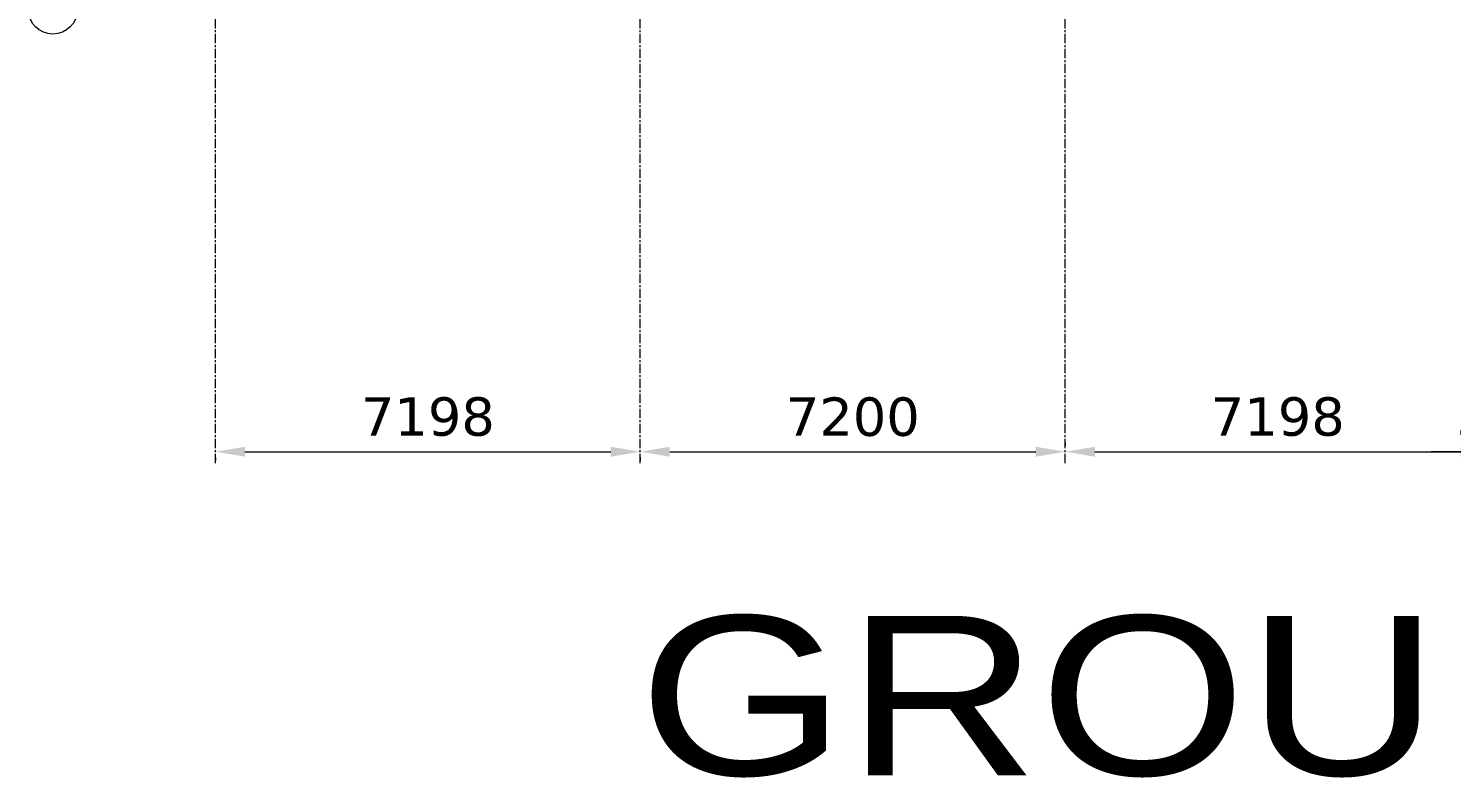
# Model space of a CAD drawing. Header units: millimetres. Extents: x 26027 to 581921, y 7230 to 233891.
# Drawn here: x 448286 to 472393, y 114963 to 127649 of the extents above; entities that cross this region are included whole.
import ezdxf

# ---------------------------------------------------------------- set-up
doc = ezdxf.new("R2010")
doc.units = ezdxf.units.MM
doc.header["$LTSCALE"] = 5
doc.linetypes.add('CENTER', pattern=[50.8, 31.75, -6.35, 6.35, -6.35])
doc.layers.get('DEFPOINTS').update_dxf_attribs({"color": 252})
doc.layers.add('axes', color=252, linetype='Continuous')
for name, color, linetype, lineweight in [('AxisBalloons_2', 252, 'Continuous', 0), ('Dims', 252, 'Continuous', 5), ('Frame', 7, 'Continuous', 5)]:
    doc.layers.add(name, color=color, linetype=linetype, lineweight=lineweight)
doc.styles.add('Dimension', font='verdana.ttf')
doc.styles.add('MARI3', font='arial.ttf', dxfattribs={"width": 1.2})
doc.dimstyles.new('D500', dxfattribs={"dimtxt": 650, "dimasz": 500, "dimexe": 150, "dimexo": 100, "dimgap": 250, "dimtad": 1, "dimdec": 0, "dimtxsty": 'Dimension', "dimcen": 100, "dimdle": 150, "dimclrd": 250, "dimclre": 250, "dimclrt": 7, "dimadec": 0, "dimazin": 0, "dimtfac": 1, "dimtdec": 0, "dimtmove": 0, "dimatfit": 3, "dimfxl": 1, "dimlwd": 5, "dimlwe": 5, "dimarcsym": 0})

# ---------------------------------------------------------------- blocks, each defined once
blk = doc.blocks.new('*D256')
at = {"layer": 'DEFPOINTS', "color": 0, "transparency": 16777216}
for p in [(451453, 120481), (458651, 120481, 0), (458651, 120481)]:
    blk.add_point(p, dxfattribs=at)
at = {"layer": 'Dims', "color": 250, "linetype": 'Continuous', "lineweight": 5, "transparency": 16777216}
for p, q in [((451453, 120381), (451453, 120331)), ((451953, 120481), (458151, 120481)), ((458651, 120381), (458651, 120331))]:
    blk.add_line(p, q, dxfattribs=at)
at = {"layer": 'Dims', "color": 250, "transparency": 16777216}
for points in [[(451953, 120564), (451953, 120397), (451453, 120481)], [(458151, 120564), (458151, 120397), (458651, 120481)]]:
    blk.add_solid(points, dxfattribs=at)
at = {"layer": 'Dims', "color": 7, "lineweight": 0, "transparency": 16777216, "insert": (455052, 121071), "char_height": 650, "attachment_point": 5, "style": 'Dimension'}
blk.add_mtext('7198', dxfattribs=at)
blk = doc.blocks.new('*D257')
at = {"layer": 'DEFPOINTS', "color": 0, "transparency": 16777216}
for p in [(458651, 120481, 0), (465851, 120481), (465851, 120481)]:
    blk.add_point(p, dxfattribs=at)
at = {"layer": 'Dims', "color": 250, "linetype": 'Continuous', "lineweight": 5, "transparency": 16777216}
for p, q in [((458651, 120581), (458651, 120631)), ((465851, 120581), (465851, 120631)), ((459151, 120481), (465351, 120481))]:
    blk.add_line(p, q, dxfattribs=at)
at = {"layer": 'Dims', "color": 250, "transparency": 16777216}
for points in [[(459151, 120564), (459151, 120397), (458651, 120481)], [(465351, 120564), (465351, 120397), (465851, 120481)]]:
    blk.add_solid(points, dxfattribs=at)
at = {"layer": 'Dims', "color": 7, "lineweight": 0, "transparency": 16777216, "insert": (462251, 121069), "char_height": 650, "attachment_point": 5, "style": 'Dimension'}
blk.add_mtext('7200', dxfattribs=at)
blk = doc.blocks.new('*D258')
at = {"layer": 'DEFPOINTS', "color": 0, "transparency": 16777216}
for p in [(473049, 120541, -2), (465851, 120481), (473049, 120481)]:
    blk.add_point(p, dxfattribs=at)
at = {"layer": 'Dims', "color": 250, "linetype": 'Continuous', "lineweight": 5, "transparency": 16777216}
for p, q in [((465851, 120581), (465851, 120631)), ((466351, 120481), (472549, 120481)), ((473049, 120441), (473049, 120331))]:
    blk.add_line(p, q, dxfattribs=at)
at = {"layer": 'Dims', "color": 250, "transparency": 16777216}
for points in [[(466351, 120564), (466351, 120397), (465851, 120481)], [(472549, 120564), (472549, 120397), (473049, 120481)]]:
    blk.add_solid(points, dxfattribs=at)
at = {"layer": 'Dims', "color": 7, "lineweight": 0, "transparency": 16777216, "insert": (469450, 121071), "char_height": 650, "attachment_point": 5, "style": 'Dimension'}
blk.add_mtext('7198', dxfattribs=at)
blk = doc.blocks.new('*D501')
at = {"layer": 'DEFPOINTS', "color": 0, "transparency": 16777216}
for p in [(473049, 120481, 0), (473599, 120481, 0), (473599, 120481)]:
    blk.add_point(p, dxfattribs=at)
at = {"layer": 'Dims', "color": 250, "linetype": 'Continuous', "lineweight": 5, "transparency": 16777216}
for p, q in [((473049, 120581), (473049, 120631)), ((473599, 120581), (473599, 120631)), ((472549, 120481), (472049, 120481)), ((473049, 120481), (473599, 120481)), ((474099, 120481), (474599, 120481))]:
    blk.add_line(p, q, dxfattribs=at)
at = {"layer": 'Dims', "color": 250, "transparency": 16777216}
for points in [[(472549, 120564), (472549, 120397), (473049, 120481)], [(474099, 120564), (474099, 120397), (473599, 120481)]]:
    blk.add_solid(points, dxfattribs=at)
at = {"layer": 'Dims', "color": 7, "lineweight": 0, "transparency": 16777216, "insert": (473324, 121069), "char_height": 650, "attachment_point": 5, "style": 'Dimension'}
blk.add_mtext('550', dxfattribs=at)

msp = doc.modelspace()

# ---------------------------------------------------------------- linework, layer by layer
at = {"layer": 'axes', "linetype": 'CENTER', "lineweight": 0}
for p, q in [((465850.8, 120285.6, 2.4), (465850.8, 230891.1, 2.4)), ((451453.1, 120285.6, 2.4), (451453.1, 160790.3, 2.4)), ((458650.8, 120285.6, 2.4), (458650.8, 160790.3, 2.4))]:
    msp.add_line(p, q, dxfattribs=at)
at = {"layer": 'AxisBalloons_2'}
msp.add_circle((448700, 127967.4, 2.4), 413.9, dxfattribs=at)

# ---------------------------------------------------------------- texts
at = {"layer": 'Frame', "style": 'MARI3', "width": 1.2}
msp.add_text('GROUND FLOOR ', height=2698.622, dxfattribs=at).set_placement((458616.7, 115001.3, -4.9))

# ---------------------------------------------------------------- dimensions: what is measured, and where the dimension line sits
at = {"layer": 'Dims', "lineweight": 0}
for base, p1, p2, picture, middle in [((458650.8, 120480.8, 2.4), (451453.1, 120480.8, 2.4), (458650.8, 120480.8, 2.4), '*D256', (455052, 121070.6, 2.4)), ((465850.8, 120480.8, 2.4), (458650.8, 120480.8, 2.4), (465850.8, 120480.8, 2.4), '*D257', (462250.8, 121069.3, 2.4)), ((473048.8, 120480.8, 2.4), (465850.8, 120480.8, 2.4), (473048.8, 120540.8, 0), '*D258', (469449.8, 121070.6, 2.4))]:
    dim = msp.add_linear_dim(base=base, p1=p1, p2=p2, dimstyle='D500', dxfattribs=at)
    dim.commit()
    dim.dimension.update_dxf_attribs({"geometry": picture, "text_midpoint": middle})
dim = msp.add_linear_dim(base=(473598.8, 120480.8), p1=(473048.8, 120480.8, 0), p2=(473598.8, 120480.8, 0), dimstyle='D500', dxfattribs=at)
dim.commit()
dim.dimension.update_dxf_attribs({"geometry": '*D501', "text_midpoint": (473323.8, 120480.8), "dimtype": 160})

doc.saveas('drawing.dxf')
